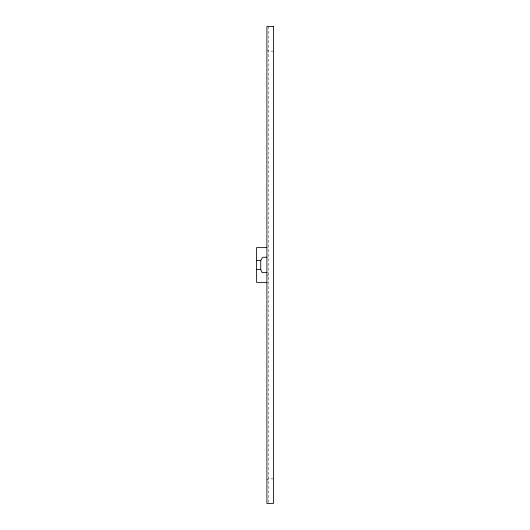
<?xml version="1.0" encoding="UTF-8"?>
<svg xmlns="http://www.w3.org/2000/svg" width="530" height="530" viewBox="0 0 530 530"><rect width="100%" height="100%" fill="white"/><g stroke="black" fill="none" stroke-linecap="round" stroke-linejoin="round"><path stroke-width="0.4" stroke-dasharray="2.65 1.99" d="M266.901 275.858L268.346 274.772M273.414 51.112L268.346 51.112L266.901 50.025M273.414 478.888L268.346 478.888L266.901 479.975L268.346 479.975M268.346 26.5L268.346 503.5"/><path stroke-width="0.79" d="M266.901 247.629L256.586 247.629L256.586 269.525L260.747 269.525L261.654 271.943L262.615 272.632L266.935 272.632M260.747 269.525L260.747 260.475L262.191 257.977L263.198 257.242L266.901 257.242M256.586 260.475L260.747 260.475M266.935 282.371L256.619 282.371L256.619 269.525M273.414 26.5L266.901 26.5L266.901 503.5L273.414 503.5L273.414 26.5"/></g></svg>
